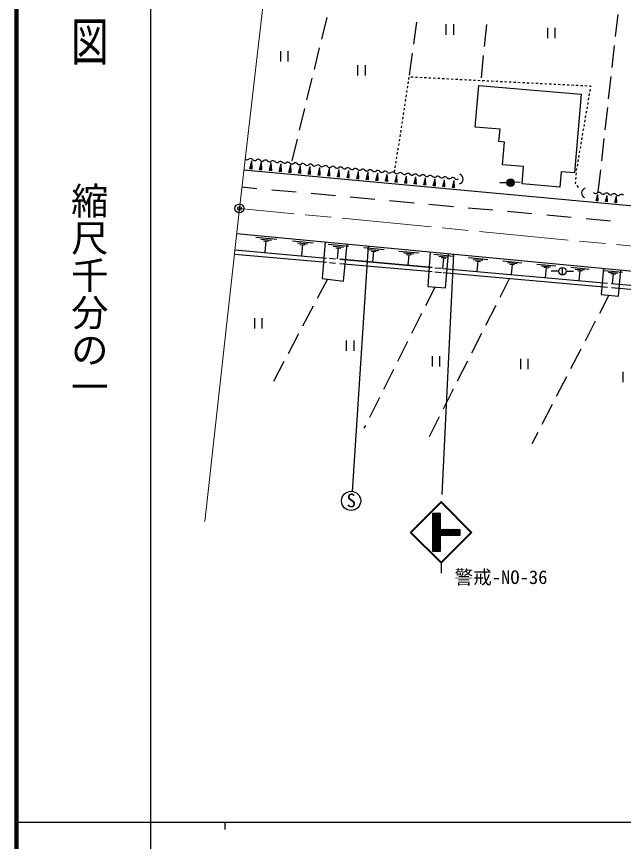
# Model space of a CAD drawing. Units: millimetres, scale not verified. Extents: x 40000 to 680000, y 20000 to 380000.
# Drawn here: x 40000 to 121526, y 202409 to 313254 of the extents above; entities that cross this region are included whole.
import ezdxf
from ezdxf.enums import TextEntityAlignment as Align

# ---------------------------------------------------------------- set-up
doc = ezdxf.new("R2010")
doc.units = ezdxf.units.MM
doc.header["$LTSCALE"] = 1000
doc.header["$PDMODE"] = 32
doc.header["$PDSIZE"] = 500
doc.linetypes.add('CHAIN', pattern=[18.5, 12, -1.5, 3.5, -1.5])
for name, color, linetype, lineweight in [('M-BGD', 7, 'Continuous', 25), ('M-BMK', 2, 'CHAIN', 13), ('M-BMK-SRVR', 3, 'Continuous', 25), ('M-STR-HTXT', 7, 'Continuous', 13), ('M-STR-STRC', 7, 'Continuous', 25), ('M-TTL', 2, 'Continuous', 140), ('M-TTL-BAND', 7, 'Continuous', 25)]:
    doc.layers.add(name, color=color, linetype=linetype, lineweight=lineweight)
doc.layers.add('M-OTRS', color=6, linetype='Continuous')
doc.styles.add('@ＭＳ ゴシック', font='')
doc.styles.add('ＭＳ ゴシック', font='')
doc.styles.get('@ＭＳ ゴシック').set_extended_font_data('@MS Gothic')
doc.styles.get('ＭＳ ゴシック').set_extended_font_data('MS Gothic')

msp = doc.modelspace()

# ---------------------------------------------------------------- hatches: boundary and pattern name
at = {"layer": 'M-BGD'}
msp.add_hatch(color=256, dxfattribs=at).paths.add_polyline_path([(106855, 290960, 0.96343), (105856, 290939, 0.00425), (105856, 290931, 0.41421), (106356, 290431, 0.41421)])

# ---------------------------------------------------------------- linework, layer by layer
msp.add_arc((106356, 290931), 500, 0, 3.29484)
for p, q in [((81001, 310201), (81711, 313116)), ((120460, 310559), (120792, 313540)), ((93358, 309528), (93773, 312499)), ((97678, 312204), (97678, 310804)), ((98728, 310804), (98728, 312204)), ((102858, 309211), (103150, 312197)), ((111297, 311738), (111297, 310338)), ((112347, 310338), (112347, 311738)), ((119997, 306384), (120328, 309366)), ((75445, 308595), (75445, 307195)), ((76495, 307195), (76495, 308595)), ((80006, 306121), (80716, 309035)), ((92776, 305369), (93191, 308340)), ((102449, 305031), (102741, 308017)), ((85805, 306733), (85805, 305333)), ((86855, 305333), (86855, 306733)), ((79011, 302040), (79721, 304955)), ((92679, 304800), (92724, 305096)), ((92973, 305143), (93273, 305128)), ((93572, 305113), (93872, 305098)), ((94171, 305082), (94471, 305067)), ((94771, 305052), (95070, 305037)), ((95370, 305022), (95670, 305007)), ((95969, 304992), (96269, 304976)), ((96568, 304961), (96868, 304946)), ((97168, 304931), (97467, 304916)), ((97767, 304901), (98066, 304886)), ((98366, 304870), (98666, 304855)), ((98965, 304840), (99265, 304825)), ((119533, 302210), (119864, 305192)), ((92499, 303613), (92544, 303910)), ((92589, 304207), (92634, 304503)), ((99565, 304810), (99864, 304795)), ((100164, 304780), (100463, 304765)), ((100763, 304749), (101063, 304734)), ((101362, 304719), (101662, 304704)), ((101962, 304689), (102261, 304674)), ((102561, 304659), (102860, 304643)), ((103160, 304628), (103460, 304613)), ((103759, 304598), (104059, 304583)), ((104358, 304568), (104658, 304553)), ((104958, 304538), (105257, 304522)), ((105557, 304507), (105857, 304492)), ((106156, 304477), (106456, 304462)), ((106755, 304447), (107055, 304432)), ((107355, 304416), (107654, 304401)), ((107954, 304386), (108254, 304371)), ((108553, 304356), (108853, 304341)), ((109152, 304326), (109452, 304311)), ((109752, 304295), (110051, 304280)), ((110351, 304265), (110650, 304250)), ((110950, 304235), (111250, 304220)), ((111549, 304205), (111849, 304189)), ((112149, 304174), (112448, 304159)), ((112748, 304144), (113047, 304129)), ((113347, 304114), (113647, 304099)), ((113946, 304083), (114246, 304068)), ((114545, 304053), (114845, 304038)), ((115145, 304023), (115444, 304008)), ((115744, 303993), (116044, 303978)), ((116343, 303962), (116643, 303947)), ((116942, 303932), (117107, 303924)), ((117107, 303924), (117084, 303790)), ((92319, 302427), (92364, 302723)), ((92409, 303020), (92454, 303317)), ((116935, 302903), (116885, 302607)), ((117034, 303495), (116984, 303199)), ((92139, 301240), (92184, 301537)), ((92229, 301834), (92274, 302130)), ((116735, 301720), (116685, 301424)), ((116835, 302311), (116785, 302015)), ((78016, 297960), (78726, 300874)), ((92049, 300647), (92094, 300944)), ((116535, 300536), (116485, 300241)), ((116635, 301128), (116585, 300832)), ((119069, 298036), (119400, 301017)), ((91869, 299461), (91914, 299757)), ((91959, 300054), (92004, 300351)), ((116335, 299353), (116285, 299057)), ((116435, 299945), (116385, 299649)), ((91689, 298274), (91734, 298571)), ((91779, 298868), (91824, 299164)), ((116235, 298762), (116185, 298466)), ((91509, 297088), (91554, 297385)), ((91599, 297681), (91644, 297978)), ((116036, 297578), (115986, 297282)), ((116135, 298170), (116085, 297874)), ((77021, 293879), (77731, 296794)), ((91329, 295901), (91374, 296198)), ((91419, 296495), (91464, 296791)), ((115836, 296395), (115786, 296099)), ((115936, 296987), (115886, 296691)), ((118605, 293861), (118937, 296843)), ((91149, 294715), (91194, 295012)), ((91239, 295308), (91284, 295605)), ((115636, 295212), (115586, 294916)), ((115736, 295803), (115686, 295508)), ((71333, 292792), (71592, 293843)), ((71493, 292777), (71592, 293843)), ((71653, 292762), (71592, 293843)), ((90970, 293529), (91015, 293825)), ((91059, 294122), (91104, 294418)), ((115436, 294029), (115386, 293733)), ((115536, 294620), (115486, 294324)), ((71653, 292762), (71333, 292792)), ((72648, 292670), (72905, 293715)), ((72966, 292641), (72648, 292670)), ((72807, 292655), (72905, 293715)), ((72966, 292641), (72905, 293715)), ((73961, 292549), (74216, 293588)), ((74119, 292534), (74216, 293588)), ((74277, 292520), (74216, 293588)), ((75272, 292428), (75525, 293460)), ((75429, 292413), (75525, 293460)), ((75586, 292399), (75525, 293460)), ((76581, 292307), (76833, 293333)), ((76737, 292292), (76833, 293333)), ((76893, 292278), (76833, 293333)), ((77888, 292186), (78138, 293206)), ((78043, 292172), (78138, 293206)), ((78198, 292157), (78138, 293206)), ((79193, 292065), (79442, 293079)), ((79347, 292051), (79442, 293079)), ((79501, 292037), (79442, 293079)), ((80496, 291945), (80743, 292952)), ((80649, 291931), (80743, 292952)), ((80802, 291916), (80743, 292952)), ((81797, 291825), (82043, 292825)), ((81949, 291811), (82043, 292825)), ((82101, 291796), (82043, 292825)), ((83096, 291705), (83340, 292699)), ((83247, 291691), (83340, 292699)), ((83399, 291677), (83340, 292699)), ((90790, 292342), (90835, 292639)), ((90880, 292935), (90925, 293232)), ((115236, 292845), (115187, 292549)), ((115336, 293437), (115286, 293141)), ((118141, 289687), (118473, 292669)), ((74277, 292520), (73961, 292549)), ((75586, 292399), (75272, 292428)), ((76893, 292278), (76581, 292307)), ((78198, 292157), (77888, 292186)), ((79501, 292037), (79193, 292065)), ((80802, 291916), (80496, 291945)), ((82101, 291796), (81797, 291825)), ((83399, 291677), (83096, 291705)), ((84393, 291585), (84636, 292573)), ((84694, 291557), (84393, 291585)), ((84544, 291571), (84636, 292573)), ((84694, 291557), (84636, 292573)), ((85689, 291465), (85930, 292447)), ((85838, 291451), (85930, 292447)), ((85987, 291437), (85930, 292447)), ((86982, 291345), (87222, 292321)), ((87131, 291332), (87222, 292321)), ((87279, 291318), (87222, 292321)), ((88274, 291226), (88512, 292195)), ((88421, 291212), (88512, 292195)), ((88569, 291199), (88512, 292195)), ((89564, 291107), (89800, 292070)), ((89710, 291093), (89800, 292070)), ((89857, 291080), (89800, 292070)), ((90851, 290988), (91087, 291945)), ((90997, 290974), (91087, 291945)), ((91142, 290961), (91087, 291945)), ((92137, 290869), (92371, 291820)), ((92282, 290856), (92371, 291820)), ((92426, 290842), (92371, 291820)), ((93421, 290750), (93653, 291695)), ((93565, 290737), (93653, 291695)), ((93708, 290724), (93653, 291695)), ((94703, 290632), (94934, 291570)), ((94846, 290619), (94934, 291570)), ((94989, 290605), (94934, 291570)), ((115103, 291654), (115081, 291355)), ((115147, 292252), (115125, 291953)), ((85987, 291437), (85689, 291465)), ((87279, 291318), (86982, 291345)), ((88569, 291199), (88274, 291226)), ((89857, 291080), (89564, 291107)), ((91142, 290961), (90851, 290988)), ((92426, 290842), (92137, 290869)), ((93708, 290724), (93421, 290750)), ((94989, 290605), (94703, 290632)), ((95983, 290514), (96213, 291445)), ((96267, 290487), (95983, 290514)), ((96125, 290500), (96213, 291445)), ((96267, 290487), (96213, 291445)), ((97262, 290395), (97489, 291321)), ((97403, 290382), (97489, 291321)), ((97543, 290369), (97489, 291321)), ((98538, 290277), (98766, 291203)), ((98679, 290264), (98766, 291203)), ((98820, 290251), (98766, 291203)), ((104909, 290932), (105856, 290939)), ((107645, 290980), (106855, 290960)), ((115060, 291056), (115046, 290868)), ((115046, 290868), (115108, 290775)), ((115275, 290525), (115441, 290276)), ((72286, 290117), (70267, 290302)), ((77564, 289634), (74278, 289935)), ((82842, 289150), (79556, 289451)), ((97543, 290369), (97262, 290395)), ((98820, 290251), (98538, 290277)), ((117859, 288492), (118068, 289342)), ((117989, 288480), (118068, 289342)), ((118118, 288468), (118068, 289342)), ((88120, 288666), (84834, 288967)), ((93398, 288182), (90112, 288483)), ((118118, 288468), (117859, 288492)), ((119114, 288376), (119322, 289225)), ((119372, 288352), (119114, 288376)), ((119243, 288364), (119322, 289225)), ((119372, 288352), (119322, 289225)), ((120367, 288260), (120576, 289107)), ((120625, 288236), (120367, 288260)), ((120496, 288248), (120576, 289107)), ((120625, 288236), (120576, 289107)), ((98676, 287698), (95389, 288000)), ((103954, 287215), (100667, 287516)), ((109231, 286731), (105945, 287032)), ((114509, 286247), (111223, 286548)), ((119787, 285763), (116501, 286064)), ((72145, 283597), (74944, 283331)), ((72827, 283344), (74227, 283211)), ((73159, 283124), (73859, 283057)), ((73509, 283091), (73367, 281598)), ((77058, 283106), (79858, 282840)), ((77740, 282853), (79140, 282720)), ((69325, 281908), (81648, 280806)), ((78073, 282633), (78773, 282566)), ((78423, 282600), (78281, 281107)), ((81869, 282649), (84628, 282386)), ((82541, 282399), (83921, 282268)), ((82869, 282182), (83558, 282117)), ((83214, 282150), (83074, 280678)), ((86639, 282195), (89359, 281937)), ((87302, 281949), (88662, 281820)), ((87624, 281736), (88304, 281671)), ((87964, 281703), (87827, 280253)), ((91370, 281746), (94050, 281491)), ((69325, 281325), (81648, 280237)), ((82059, 280769), (82825, 280700)), ((83436, 280646), (95810, 279539)), ((95810, 279539), (83436, 280646)), ((92023, 281503), (93363, 281376)), ((92341, 281293), (93011, 281229)), ((92676, 281261), (92540, 279831)), ((96061, 281300), (98702, 281048)), ((96704, 281061), (98025, 280935)), ((97018, 280853), (97678, 280790)), ((97348, 280822), (97214, 279413)), ((100712, 280857), (103315, 280610)), ((101347, 280622), (102648, 280498)), ((82059, 280201), (82825, 280133)), ((83436, 280079), (95810, 278986)), ((96164, 279507), (97089, 279424)), ((97327, 279403), (119365, 277431)), ((101656, 280417), (102306, 280356)), ((101981, 280386), (101849, 278998)), ((105326, 280419), (107890, 280175)), ((105950, 280187), (107233, 280065)), ((106255, 279985), (106896, 279924)), ((106575, 279955), (106445, 278587)), ((109900, 279984), (112427, 279744)), ((110516, 279755), (111779, 279635)), ((110816, 279557), (111447, 279497)), ((111131, 279527), (111003, 278179)), ((113330, 278523), (113330, 279523)), ((114437, 279553), (116926, 279316)), ((96164, 278955), (97089, 278873)), ((97327, 278852), (119365, 276905)), ((112830, 279025), (111830, 279025)), ((113830, 279022), (114830, 279022)), ((115043, 279327), (116288, 279209)), ((115338, 279132), (115961, 279073)), ((115650, 279102), (115523, 277775)), ((118935, 279125), (121387, 278892)), ((119533, 278903), (120758, 278787)), ((119824, 278711), (120436, 278652)), ((120130, 278681), (120006, 277374)), ((81756, 277963), (80392, 275376)), ((104947, 275542), (106227, 278066)), ((96215, 276910), (94952, 274400)), ((119549, 275801), (118288, 273365)), ((79833, 274314), (78434, 271660)), ((103047, 271797), (104404, 274472)), ((71953, 272744), (71953, 271344)), ((73003, 271344), (73003, 272744)), ((94412, 273328), (93064, 270648)), ((117737, 272300), (116358, 269635)), ((77875, 270599), (76476, 267945)), ((101147, 268051), (102504, 270726)), ((84292, 269717), (84292, 268317)), ((85342, 268317), (85342, 269717)), ((92524, 269576), (91175, 266897)), ((115806, 268570), (114427, 265906)), ((95815, 267622), (95815, 266222)), ((96865, 266222), (96865, 267622)), ((107688, 267273), (107688, 265873)), ((108738, 265873), (108738, 267273)), ((75916, 266883), (74518, 264229)), ((99248, 264305), (100605, 266981)), ((90636, 265825), (89287, 263145)), ((121424, 265527), (121424, 264127)), ((113875, 264840), (112496, 262176)), ((97348, 260559), (98705, 263235)), ((88748, 262073), (87399, 259393)), ((111945, 261110), (110566, 258446)), ((95448, 256814), (96805, 259489)), ((86859, 258321), (86670, 257945)), ((110014, 257380), (109218, 255842))]:
    msp.add_line(p, q, dxfattribs=at)
for points in [[(102075, 303989), (115845, 302806), (114937, 292235), (113134, 292389), (112958, 290335), (107912, 290768), (108112, 293092), (105294, 293334), (105555, 296382), (104804, 296446), (104947, 298106), (101609, 298392), (102089, 303988)], [(70540, 292664), (203859, 280344), (244951, 276765), (245753, 277652), (241149, 293238)], [(69569, 284119), (171910, 274390), (175054, 273198)], [(81473, 282988), (81074, 278046), (83940, 277696), (84417, 282708)], [(95562, 281648), (95224, 276987), (97640, 276800), (98042, 281412)], [(118832, 279436), (118521, 275889), (120865, 275689), (121176, 279213)], [(119920, 277382), (131186, 276374), (151078, 273945)], [(119920, 276856), (131114, 275867), (151078, 273454)]]:
    msp.add_lwpolyline(points, dxfattribs=at)
for centre in [(106356, 290931), (113330, 279023)]:
    msp.add_circle(centre, 500, dxfattribs=at)
for centre, radius, start, end in [((70982, 294366), 362, 221.05782, 308.26346), ((71431, 293797), 362, 41.05782, 128.26346), ((71988, 294272), 362, 221.05782, 308.26346), ((72437, 293703), 362, 41.05782, 128.26346), ((72994, 294178), 362, 221.05782, 308.26346), ((73443, 293609), 362, 41.05782, 128.26346), ((73999, 294084), 362, 221.05782, 308.26346), ((74448, 293515), 362, 41.05782, 128.26346), ((75005, 293990), 362, 221.05782, 308.26346), ((75454, 293421), 362, 41.05782, 128.26346), ((76010, 293896), 362, 221.05782, 308.26346), ((76459, 293327), 362, 41.05782, 128.26346), ((77016, 293802), 362, 221.05782, 308.26346), ((77465, 293233), 362, 41.05782, 128.26346), ((78022, 293709), 362, 221.05782, 308.26346), ((78471, 293139), 362, 41.05782, 128.26346), ((79027, 293615), 362, 221.05782, 308.26346), ((79476, 293045), 362, 41.05782, 128.26346), ((80033, 293521), 362, 221.05782, 308.26346), ((80482, 292951), 362, 41.05782, 128.26346), ((81039, 293427), 362, 221.05782, 308.26346), ((81488, 292857), 362, 41.05782, 128.26346), ((82044, 293333), 362, 221.05782, 308.26346), ((82493, 292763), 362, 41.05782, 128.26346), ((83050, 293239), 362, 221.05782, 308.26346), ((83499, 292669), 362, 41.05782, 128.26346), ((84055, 293145), 362, 221.05782, 308.26346), ((84504, 292575), 362, 41.05782, 128.26346), ((85061, 293051), 362, 221.05782, 308.26346), ((85510, 292481), 362, 41.05782, 128.26346), ((86067, 292957), 362, 221.05782, 308.26346), ((86516, 292387), 362, 41.05782, 128.26346), ((87521, 292293), 362, 41.05782, 128.26346), ((87072, 292863), 362, 221.05782, 308.26346), ((88078, 292769), 362, 221.05782, 308.26346), ((88527, 292199), 362, 41.05782, 128.26346), ((89084, 292675), 362, 221.05782, 308.26346), ((89532, 292105), 362, 41.05782, 128.26346), ((90089, 292581), 362, 221.05782, 308.26346), ((90538, 292011), 362, 41.05782, 128.26346), ((91095, 292487), 362, 221.05782, 308.26346), ((91544, 291917), 362, 41.05782, 128.26346), ((92100, 292393), 362, 221.05782, 308.26346), ((92549, 291823), 362, 41.05782, 128.26346), ((93106, 292299), 362, 221.05782, 308.26346), ((93555, 291729), 362, 41.05782, 128.26346), ((94112, 292205), 362, 221.05782, 308.26346), ((94561, 291635), 362, 41.05782, 128.26346), ((95117, 292111), 362, 221.05782, 308.26346), ((95566, 291542), 362, 41.05782, 128.26346), ((96123, 292017), 362, 221.05782, 308.26346), ((96572, 291448), 362, 41.05782, 128.26346), ((97128, 291923), 362, 221.05782, 308.26346), ((97577, 291354), 362, 41.05782, 128.26346), ((98134, 291829), 362, 221.05782, 308.26346), ((98583, 291260), 362, 41.05782, 128.26346), ((99289, 291413), 691, 287.33318, 66.89398), ((99130, 291736), 362, 221.05782, 308.26346), ((116582, 289541), 691, 105.68734, 245.24814), ((117779, 289832), 362, 221.2779, 308.48354), ((118230, 289265), 362, 41.2779, 128.48354), ((118785, 289742), 362, 221.2779, 308.48354), ((119236, 289174), 362, 41.2779, 128.48354), ((119791, 289652), 362, 221.2779, 308.48354), ((120242, 289084), 362, 41.2779, 128.48354), ((120797, 289562), 362, 221.2779, 308.48354), ((121248, 288994), 362, 41.2779, 128.48354)]:
    msp.add_arc(centre, radius, start, end, dxfattribs=at)
at = {"layer": 'M-BMK'}
msp.add_line((169356, 277914), (69938, 287463), dxfattribs=at)
at = {"layer": 'M-BMK-SRVR'}
msp.add_circle((69938, 287463), 600, dxfattribs=at)
msp.add_point((69938, 287463), dxfattribs=at)
at = {"layer": 'M-OTRS'}
msp.add_point((69938, 287460), dxfattribs=at)
at = {"layer": 'M-STR-HTXT'}
for p, q in [((69938, 287463), (74372, 325812)), ((65296, 245409), (69938, 287463))]:
    msp.add_line(p, q, dxfattribs=at)
at = {"layer": 'M-STR-STRC'}
for p, q in [((87240, 282439), (85069, 249456)), ((98710, 281349), (97115, 249035)), ((92875, 243939), (97016, 248080)), ((92946, 243939), (97016, 248009)), ((97016, 247939), (93016, 243939)), ((97016, 248080), (101158, 243939)), ((97016, 248009), (101087, 243939)), ((101016, 243939), (97016, 247939)), ((96832, 246545), (95904, 245743)), ((96679, 246545), (95904, 245875)), ((96526, 246545), (95904, 246007)), ((96373, 246545), (95904, 246139)), ((96220, 246545), (95904, 246272)), ((96068, 246545), (95904, 246404)), ((95915, 246545), (95904, 246536)), ((96904, 246476), (95904, 245610)), ((95904, 246432), (96904, 245277)), ((96904, 246343), (95904, 245478)), ((95904, 246280), (96904, 245124)), ((96904, 246211), (95904, 245346)), ((95904, 246127), (96904, 244971)), ((96904, 246079), (95904, 245214)), ((95939, 246545), (96904, 245430)), ((96071, 246545), (96904, 245582)), ((96204, 246545), (96904, 245735)), ((96336, 246545), (96904, 245888)), ((96468, 246545), (96904, 246041)), ((96600, 246545), (96904, 246194)), ((96733, 246545), (96904, 246347)), ((96865, 246545), (96904, 246499)), ((95904, 245974), (96904, 244818)), ((96904, 245947), (95904, 245081)), ((95904, 245821), (96904, 244666)), ((96904, 245815), (95904, 244949)), ((96904, 245682), (95904, 244817)), ((95904, 245668), (96904, 244513)), ((96904, 245550), (95904, 244685)), ((95904, 245515), (96904, 244360)), ((96904, 245418), (95904, 244552)), ((95904, 245363), (97479, 243543)), ((96904, 245286), (95904, 244420)), ((95904, 245210), (97347, 243543)), ((96904, 245153), (95904, 244288)), ((95904, 245057), (97215, 243543)), ((96904, 245021), (95904, 244156)), ((97016, 239797), (92875, 243939)), ((97016, 239868), (92946, 243939)), ((93016, 243939), (97016, 239939)), ((95904, 244904), (97082, 243543)), ((96904, 244889), (95904, 244023)), ((96904, 244757), (95904, 243891)), ((95904, 244751), (96950, 243543)), ((96904, 244624), (95904, 243759)), ((95904, 244599), (96904, 243443)), ((96904, 244492), (95904, 243627)), ((95904, 244446), (96904, 243290)), ((96904, 244360), (95904, 243494)), ((97802, 244343), (95904, 242701)), ((97649, 244343), (95904, 242833)), ((97496, 244343), (95904, 242966)), ((97343, 244343), (95904, 243098)), ((97191, 244343), (95904, 243230)), ((97038, 244343), (95904, 243362)), ((95904, 244293), (96904, 243137)), ((95904, 244140), (96904, 242984)), ((95904, 243987), (96904, 242832)), ((96919, 244343), (97611, 243543)), ((97016, 239939), (101016, 243939)), ((101087, 243939), (97016, 239868)), ((101158, 243939), (97016, 239797)), ((97955, 244343), (97030, 243543)), ((97051, 244343), (97744, 243543)), ((98107, 244343), (97183, 243543)), ((97184, 244343), (97876, 243543)), ((97316, 244343), (98008, 243543)), ((98260, 244343), (97336, 243543)), ((97448, 244343), (98140, 243543)), ((98413, 244343), (97489, 243543)), ((97580, 244343), (98273, 243543)), ((98566, 244343), (97641, 243543)), ((97713, 244343), (98405, 243543)), ((98719, 244343), (97794, 243543)), ((97845, 244343), (98537, 243543)), ((98872, 244343), (97947, 243543)), ((97977, 244343), (98669, 243543)), ((99024, 244343), (98100, 243543)), ((98109, 244343), (98802, 243543)), ((98242, 244343), (98934, 243543)), ((99177, 244343), (98253, 243543)), ((98374, 244343), (99066, 243543)), ((99330, 244343), (98406, 243543)), ((98506, 244343), (99198, 243543)), ((99483, 244343), (98558, 243543)), ((98638, 244343), (99331, 243543)), ((99548, 244267), (98711, 243543)), ((98771, 244343), (99463, 243543)), ((99548, 244135), (98864, 243543)), ((98903, 244343), (99548, 243597)), ((99548, 244003), (99017, 243543)), ((99035, 244343), (99548, 243750)), ((99167, 244343), (99548, 243903)), ((99548, 243870), (99170, 243543)), ((99300, 244343), (99548, 244056)), ((99432, 244343), (99548, 244209)), ((95904, 243834), (96904, 242679)), ((95904, 243682), (96904, 242526)), ((95904, 243529), (96904, 242373)), ((96904, 243434), (95904, 242569)), ((95904, 243376), (96904, 242220)), ((96904, 243302), (95904, 242437)), ((95904, 243223), (96904, 242068)), ((96904, 243170), (95904, 242304)), ((95904, 243070), (96904, 241915)), ((96904, 243037), (95904, 242172)), ((95904, 242918), (96904, 241762)), ((96904, 242905), (95904, 242040)), ((96904, 242773), (95904, 241908)), ((95904, 242765), (96904, 241609)), ((99548, 243738), (99322, 243543)), ((99548, 243606), (99475, 243543)), ((96904, 242641), (95904, 241775)), ((95904, 242612), (96904, 241456)), ((96904, 242508), (95904, 241643)), ((95904, 242459), (96836, 241382)), ((96904, 242376), (95904, 241511)), ((95904, 242306), (96704, 241382)), ((95904, 242153), (96572, 241382)), ((95904, 242001), (96440, 241382)), ((95904, 241848), (96308, 241382)), ((95904, 241695), (96175, 241382)), ((96904, 242244), (95909, 241382)), ((96904, 242112), (96061, 241382)), ((96904, 241979), (96214, 241382)), ((96904, 241847), (96367, 241382)), ((96904, 241715), (96520, 241382)), ((95904, 241542), (96043, 241382)), ((95904, 241389), (95911, 241382)), ((96904, 241583), (96673, 241382)), ((96904, 241450), (96825, 241382)), ((97016, 239797), (97016, 238457))]:
    msp.add_line(p, q, dxfattribs=at)
msp.add_lwpolyline([(96904, 243543), (96904, 241382), (95904, 241382), (95904, 246545), (96904, 246545), (96904, 244343), (99548, 244343), (99548, 243543)], close=True, dxfattribs=at)
msp.add_circle((84939, 248173), 1290, dxfattribs=at)
at = {"layer": 'M-TTL'}
msp.add_line((40000, 380000), (40000, 20000), dxfattribs=at)
at = {"layer": 'M-TTL-BAND'}
for p, q in [((58000, 370000), (58000, 20000)), ((40000, 205000), (579000, 205000)), ((68000, 205000), (68000, 204000))]:
    msp.add_line(p, q, dxfattribs=at)

# ---------------------------------------------------------------- texts
at = {"layer": 'M-STR-STRC', "style": 'ＭＳ ゴシック'}
msp.add_text('S', height=1833, dxfattribs=at).set_placement((84957, 246766), align=Align.BOTTOM_CENTER)
msp.add_text('警戒-NO-36', height=1833, dxfattribs=at).set_placement((98830, 236454), align=Align.BOTTOM_LEFT)
at = {"layer": 'M-TTL-BAND', "style": '@ＭＳ ゴシック', "width": 1.4}
msp.add_text('平  面  図', height=3666, rotation=270, dxfattribs=at).set_placement((49777, 306475), align=Align.MIDDLE_RIGHT)
at = {"layer": 'M-TTL-BAND', "style": '@ＭＳ ゴシック'}
msp.add_text('縮尺千分の一', height=3666, rotation=270, dxfattribs=at).set_placement((49777, 261030), align=Align.MIDDLE_RIGHT)

doc.saveas('drawing.dxf')
